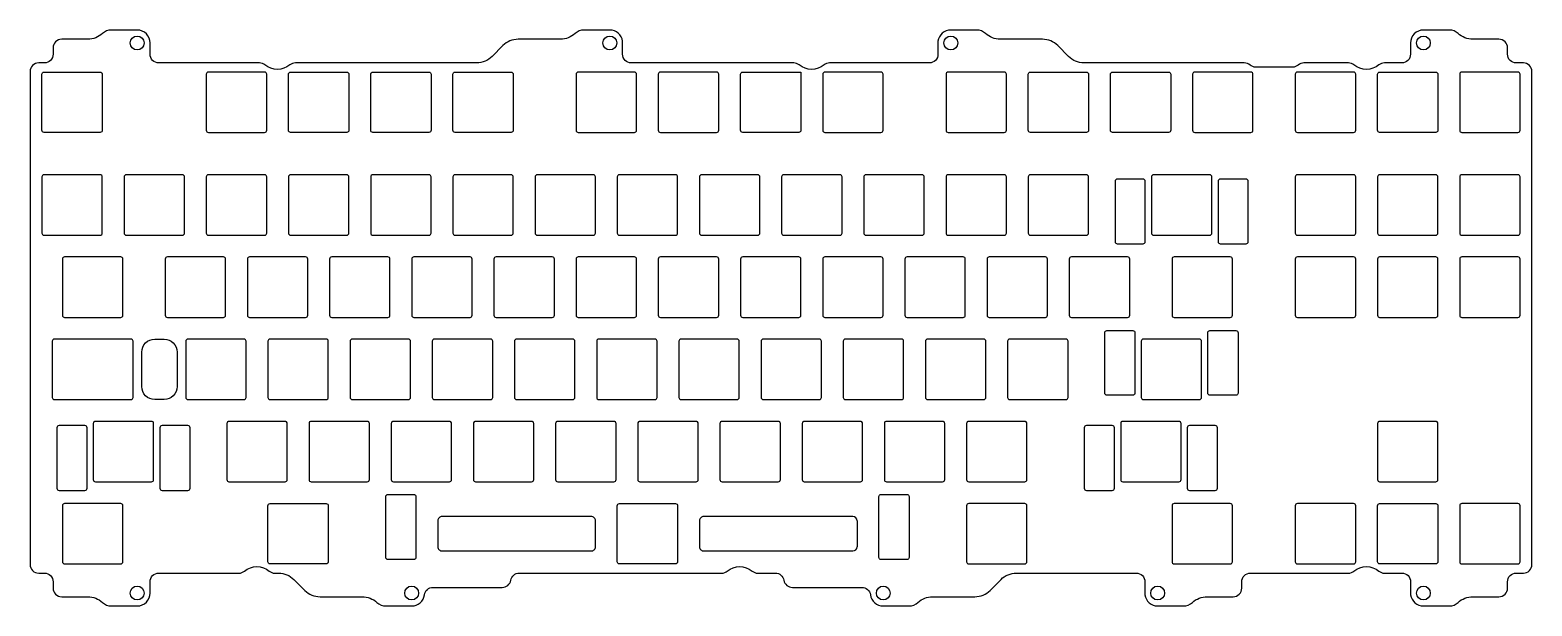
# Model space of a CAD drawing. Header units: millimetres. Extents: x 38 to 386, y 3 to 136.
import ezdxf

# ---------------------------------------------------------------- set-up
doc = ezdxf.new("R2010")
doc.units = ezdxf.units.MM
doc.header["$MEASUREMENT"] = 0

msp = doc.modelspace()

# ---------------------------------------------------------------- linework, layer by layer
at = {"linetype": 'Continuous'}
msp.add_line((229.91, 22.56), (229.91, 16.56), dxfattribs=at)
for points in [[(43.54, 6.97, 0.414214), (45.54, 4.97), (51.59, 4.97, -0.189838), (55, 3.63, 0.189838), (57.04, 2.82), (63.04, 2.82, 0.414214), (66.04, 5.82), (66.04, 8.43, -0.414214), (68.04, 10.43), (86.62, 10.43, 0.175336), (87.9, 10.89, -0.361794), (93.65, 10.89, 0.175336), (94.93, 10.43), (95.82, 10.43, -0.198912), (99.35, 8.97), (101.88, 6.43, 0.198912), (105.42, 4.97), (115.2, 4.97, -0.189838), (118.61, 3.63, 0.189838), (120.66, 2.82), (126.66, 2.82, 0.37391), (129.63, 5.4, -0.37391), (131.61, 7.13), (147.66, 7.13, 0.363911), (149.63, 8.78, -0.363911), (151.6, 10.43), (198.54, 10.43, 0.175336), (199.81, 10.89, -0.361794), (205.57, 10.89, 0.175336), (206.85, 10.43), (210.96, 10.43, -0.363911), (212.93, 8.78, 0.363911), (214.9, 7.13), (231, 7.13, -0.37391), (232.99, 5.4, 0.37391), (235.96, 2.82), (241.96, 2.82, 0.189838), (244, 3.63, -0.189838), (247.41, 4.97), (257.19, 4.97, 0.198912), (260.73, 6.43), (263.26, 8.97, -0.198912), (266.8, 10.43), (294.6, 10.43, -0.414214), (296.6, 8.43), (296.6, 5.4, 0.37391), (299.57, 2.82), (305.57, 2.82, 0.189838), (307.61, 3.63, -0.189838), (311.02, 4.97), (317.07, 4.97, 0.414214), (319.07, 6.97), (319.07, 8.43, -0.414214), (321.07, 10.43), (343.79, 10.43, 0.175336), (345.07, 10.89, -0.361794), (350.83, 10.89, 0.175336), (352.11, 10.43), (356.19, 10.43, -0.414214), (358.19, 8.43), (358.19, 5.4, 0.37391), (361.16, 2.82), (367.16, 2.82, 0.189838), (369.2, 3.63, -0.189838), (372.61, 4.97), (378.66, 4.97, 0.414214), (380.66, 6.97), (380.66, 8.43, -0.414214), (382.66, 10.43), (384.32, 10.43, 0.414214), (386.32, 12.43), (386.32, 126.69, 0.414214), (384.32, 128.69), (382.66, 128.69, -0.414214), (380.66, 130.69), (380.66, 132.15, 0.414214), (378.66, 134.15), (372.61, 134.15, -0.189838), (369.2, 135.5, 0.189838), (367.16, 136.3), (361.16, 136.3, 0.414214), (358.16, 133.3), (358.16, 130.69, -0.414214), (356.16, 128.69), (352.11, 128.69, 0.175336), (350.83, 128.23, -0.361794), (345.07, 128.23, 0.175336), (343.79, 128.69), (333.48, 128.69, 0.182676), (332.15, 128.19, -0.182676), (330.83, 127.69), (322.29, 127.69, -0.182676), (320.97, 128.19, 0.182676), (319.65, 128.69), (282.46, 128.69, -0.198912), (278.92, 130.16), (276.39, 132.69, 0.198912), (272.86, 134.15), (263.08, 134.15, -0.189838), (259.67, 135.5, 0.189838), (257.62, 136.3), (251.62, 136.3, 0.37391), (248.65, 133.72), (248.65, 130.69, -0.414214), (246.65, 128.69), (223.52, 128.69, 0.175336), (222.24, 128.23, -0.361794), (216.48, 128.23, 0.175336), (215.2, 128.69), (177.55, 128.69, -0.414214), (175.55, 130.69), (175.55, 133.72, 0.37391), (172.58, 136.3), (166.58, 136.3, 0.189838), (164.54, 135.5, -0.189838), (161.13, 134.15), (151.35, 134.15, 0.198912), (147.81, 132.69), (145.28, 130.16, -0.198912), (141.74, 128.69), (99.7, 128.69, 0.175336), (98.42, 128.23, -0.361794), (92.66, 128.23, 0.175336), (91.38, 128.69), (68.04, 128.69, -0.414214), (66.04, 130.69), (66.04, 133.3, 0.414214), (63.04, 136.3), (57.04, 136.3, 0.189838), (55, 135.5, -0.189838), (51.59, 134.15), (45.54, 134.15, 0.414214), (43.54, 132.15), (43.54, 130.69, -0.414214), (41.54, 128.69), (40.21, 128.69, 0.414214), (38.21, 126.69), (38.21, 12.43, 0.414214), (40.21, 10.43), (41.54, 10.43, -0.414214), (43.54, 8.43)], [(43.54, 6.97, 0.414214), (45.54, 4.97), (51.59, 4.97, -0.189838), (55, 3.63, 0.189838), (57.04, 2.82), (63.04, 2.82, 0.414214), (66.04, 5.82), (66.04, 8.43, -0.414214), (68.04, 10.43), (86.62, 10.43, 0.175336), (87.9, 10.89, -0.361794), (93.65, 10.89, 0.175336), (94.93, 10.43), (95.82, 10.43, -0.198912), (99.35, 8.97), (101.88, 6.43, 0.198912), (105.42, 4.97), (115.2, 4.97, -0.189838), (118.61, 3.63, 0.189838), (120.66, 2.82), (126.66, 2.82, 0.37391), (129.63, 5.4, -0.37391), (131.61, 7.13), (147.66, 7.13, 0.363911), (149.63, 8.78, -0.363911), (151.6, 10.43), (198.54, 10.43, 0.175336), (199.81, 10.89, -0.361794), (205.57, 10.89, 0.175336), (206.85, 10.43), (210.96, 10.43, -0.363911), (212.93, 8.78, 0.363911), (214.9, 7.13), (231, 7.13, -0.37391), (232.99, 5.4, 0.37391), (235.96, 2.82), (241.96, 2.82, 0.189838), (244, 3.63, -0.189838), (247.41, 4.97), (257.19, 4.97, 0.198912), (260.73, 6.43), (263.26, 8.97, -0.198912), (266.8, 10.43), (294.6, 10.43, -0.414214), (296.6, 8.43), (296.6, 5.4, 0.37391), (299.57, 2.82), (305.57, 2.82, 0.189838), (307.61, 3.63, -0.189838), (311.02, 4.97), (317.07, 4.97, 0.414214), (319.07, 6.97), (319.07, 8.43, -0.414214), (321.07, 10.43), (343.79, 10.43, 0.175336), (345.07, 10.89, -0.361794), (350.83, 10.89, 0.175336), (352.11, 10.43), (356.19, 10.43, -0.414214), (358.19, 8.43), (358.19, 5.4, 0.37391), (361.16, 2.82), (367.16, 2.82, 0.189838), (369.2, 3.63, -0.189838), (372.61, 4.97), (378.66, 4.97, 0.414214), (380.66, 6.97), (380.66, 8.43, -0.414214), (382.66, 10.43), (384.32, 10.43, 0.414214), (386.32, 12.43), (386.32, 126.69, 0.414214), (384.32, 128.69), (382.66, 128.69, -0.414214), (380.66, 130.69), (380.66, 132.15, 0.414214), (378.66, 134.15), (372.61, 134.15, -0.189838), (369.2, 135.5, 0.189838), (367.16, 136.3), (361.16, 136.3, 0.414214), (358.16, 133.3), (358.16, 130.69, -0.414214), (356.16, 128.69), (352.11, 128.69, 0.175336), (350.83, 128.23, -0.361794), (345.07, 128.23, 0.175336), (343.79, 128.69), (333.48, 128.69, 0.182676), (332.15, 128.19, -0.182676), (330.83, 127.69), (322.29, 127.69, -0.182676), (320.97, 128.19, 0.182676), (319.65, 128.69), (282.46, 128.69, -0.198912), (278.92, 130.16), (276.39, 132.69, 0.198912), (272.86, 134.15), (263.08, 134.15, -0.189838), (259.67, 135.5, 0.189838), (257.62, 136.3), (251.62, 136.3, 0.37391), (248.65, 133.72), (248.65, 130.69, -0.414214), (246.65, 128.69), (223.52, 128.69, 0.175336), (222.24, 128.23, -0.361794), (216.48, 128.23, 0.175336), (215.2, 128.69), (177.55, 128.69, -0.414214), (175.55, 130.69), (175.55, 133.72, 0.37391), (172.58, 136.3), (166.58, 136.3, 0.189838), (164.54, 135.5, -0.189838), (161.13, 134.15), (151.35, 134.15, 0.198912), (147.81, 132.69), (145.28, 130.16, -0.198912), (141.74, 128.69), (99.7, 128.69, 0.175336), (98.42, 128.23, -0.361794), (92.66, 128.23, 0.175336), (91.38, 128.69), (68.04, 128.69, -0.414214), (66.04, 130.69), (66.04, 133.3, 0.414214), (63.04, 136.3), (57.04, 136.3, 0.189838), (55, 135.5, -0.189838), (51.59, 134.15), (45.54, 134.15, 0.414214), (43.54, 132.15), (43.54, 130.69, -0.414214), (41.54, 128.69), (40.21, 128.69, 0.414214), (38.21, 126.69), (38.21, 12.43, 0.414214), (40.21, 10.43), (41.54, 10.43, -0.414214), (43.54, 8.43)], [(40.96, 113.07), (40.96, 126.07, -0.414214), (41.46, 126.57), (54.46, 126.57, -0.414214), (54.96, 126.07), (54.96, 113.07, -0.414214), (54.46, 112.57), (41.46, 112.57, -0.414214)], [(40.96, 113.07), (40.96, 126.07, -0.414214), (41.46, 126.57), (54.46, 126.57, -0.414214), (54.96, 126.07), (54.96, 113.07, -0.414214), (54.46, 112.57), (41.46, 112.57, -0.414214)], [(79.56, 126.57, 0.414214), (79.06, 126.07), (79.06, 113.07, 0.414214), (79.56, 112.57), (92.56, 112.57, 0.414214), (93.06, 113.07), (93.06, 126.07, 0.414214), (92.56, 126.57)], [(79.56, 126.57, 0.414214), (79.06, 126.07), (79.06, 113.07, 0.414214), (79.56, 112.57), (92.56, 112.57, 0.414214), (93.06, 113.07), (93.06, 126.07, 0.414214), (92.56, 126.57)], [(98.11, 113.07), (98.11, 126.07, -0.414214), (98.61, 126.57), (111.61, 126.57, -0.414214), (112.11, 126.07), (112.11, 113.07, -0.414214), (111.61, 112.57), (98.61, 112.57, -0.414214)], [(98.11, 113.07), (98.11, 126.07, -0.414214), (98.61, 126.57), (111.61, 126.57, -0.414214), (112.11, 126.07), (112.11, 113.07, -0.414214), (111.61, 112.57), (98.61, 112.57, -0.414214)], [(131.16, 126.07), (131.16, 113.07, -0.414214), (130.66, 112.57), (117.66, 112.57, -0.414214), (117.16, 113.07), (117.16, 126.07, -0.414214), (117.66, 126.57), (130.66, 126.57, -0.414214)], [(131.16, 126.07), (131.16, 113.07, -0.414214), (130.66, 112.57), (117.66, 112.57, -0.414214), (117.16, 113.07), (117.16, 126.07, -0.414214), (117.66, 126.57), (130.66, 126.57, -0.414214)], [(136.71, 126.57), (149.71, 126.57, -0.414214), (150.21, 126.07), (150.21, 113.07, -0.414214), (149.71, 112.57), (136.71, 112.57, -0.414214), (136.21, 113.07), (136.21, 126.07, -0.414214)], [(136.71, 126.57), (149.71, 126.57, -0.414214), (150.21, 126.07), (150.21, 113.07, -0.414214), (149.71, 112.57), (136.71, 112.57, -0.414214), (136.21, 113.07), (136.21, 126.07, -0.414214)], [(165.28, 126.57, 0.414214), (164.78, 126.07), (164.78, 113.07, 0.414214), (165.28, 112.57), (178.28, 112.57, 0.414214), (178.78, 113.07), (178.78, 126.07, 0.414214), (178.28, 126.57)], [(165.28, 126.57, 0.414214), (164.78, 126.07), (164.78, 113.07, 0.414214), (165.28, 112.57), (178.28, 112.57, 0.414214), (178.78, 113.07), (178.78, 126.07, 0.414214), (178.28, 126.57)], [(184.33, 126.57, 0.414214), (183.83, 126.07), (183.83, 113.07, 0.414214), (184.33, 112.57), (197.33, 112.57, 0.414214), (197.83, 113.07), (197.83, 126.07, 0.414214), (197.33, 126.57)], [(184.33, 126.57, 0.414214), (183.83, 126.07), (183.83, 113.07, 0.414214), (184.33, 112.57), (197.33, 112.57, 0.414214), (197.83, 113.07), (197.83, 126.07, 0.414214), (197.33, 126.57)], [(203.38, 126.57), (216.88, 126.57), (216.88, 113.07, -0.414214), (216.38, 112.57), (203.38, 112.57, -0.414214), (202.88, 113.07), (202.88, 126.07, -0.414214)], [(203.38, 126.57), (216.88, 126.57), (216.88, 113.07, -0.414214), (216.38, 112.57), (203.38, 112.57, -0.414214), (202.88, 113.07), (202.88, 126.07, -0.414214)], [(235.93, 126.07, 0.414214), (235.43, 126.57), (222.43, 126.57, 0.414214), (221.93, 126.07), (221.93, 113.07, 0.414214), (222.43, 112.57), (235.43, 112.57, 0.414214), (235.93, 113.07)], [(235.93, 126.07, 0.414214), (235.43, 126.57), (222.43, 126.57, 0.414214), (221.93, 126.07), (221.93, 113.07, 0.414214), (222.43, 112.57), (235.43, 112.57, 0.414214), (235.93, 113.07)], [(264.51, 126.07, 0.414214), (264.01, 126.57), (251.01, 126.57, 0.414214), (250.51, 126.07), (250.51, 113.07, 0.414214), (251.01, 112.57), (264.01, 112.57, 0.414214), (264.51, 113.07)], [(264.51, 126.07, 0.414214), (264.01, 126.57), (251.01, 126.57, 0.414214), (250.51, 126.07), (250.51, 113.07, 0.414214), (251.01, 112.57), (264.01, 112.57, 0.414214), (264.51, 113.07)], [(283.56, 126.07), (283.56, 113.07, -0.414214), (283.06, 112.57), (270.06, 112.57, -0.414214), (269.56, 113.07), (269.56, 126.07, -0.414214), (270.06, 126.57), (283.06, 126.57, -0.414214)], [(283.56, 126.07), (283.56, 113.07, -0.414214), (283.06, 112.57), (270.06, 112.57, -0.414214), (269.56, 113.07), (269.56, 126.07, -0.414214), (270.06, 126.57), (283.06, 126.57, -0.414214)], [(289.11, 126.57), (302.11, 126.57, -0.414214), (302.61, 126.07), (302.61, 113.07, -0.414214), (302.11, 112.57), (289.11, 112.57, -0.414214), (288.61, 113.07), (288.61, 126.07, -0.414214)], [(289.11, 126.57), (302.11, 126.57, -0.414214), (302.61, 126.07), (302.61, 113.07, -0.414214), (302.11, 112.57), (289.11, 112.57, -0.414214), (288.61, 113.07), (288.61, 126.07, -0.414214)], [(308.16, 126.57, 0.414214), (307.66, 126.07), (307.66, 113.07, 0.414214), (308.16, 112.57), (321.16, 112.57, 0.414214), (321.66, 113.07), (321.66, 126.07, 0.414214), (321.16, 126.57)], [(308.16, 126.57, 0.414214), (307.66, 126.07), (307.66, 113.07, 0.414214), (308.16, 112.57), (321.16, 112.57, 0.414214), (321.66, 113.07), (321.66, 126.07, 0.414214), (321.16, 126.57)], [(331.97, 126.57, 0.414214), (331.47, 126.07), (331.47, 113.07, 0.414214), (331.97, 112.57), (344.97, 112.57, 0.414214), (345.47, 113.07), (345.47, 126.07, 0.414214), (344.97, 126.57)], [(331.97, 126.57, 0.414214), (331.47, 126.07), (331.47, 113.07, 0.414214), (331.97, 112.57), (344.97, 112.57, 0.414214), (345.47, 113.07), (345.47, 126.07, 0.414214), (344.97, 126.57)], [(351.02, 126.57), (364.02, 126.57, -0.414214), (364.52, 126.07), (364.52, 113.07, -0.414214), (364.02, 112.57), (351.02, 112.57, -0.414214), (350.52, 113.07), (350.52, 126.07, -0.414214)], [(351.02, 126.57), (364.02, 126.57, -0.414214), (364.52, 126.07), (364.52, 113.07, -0.414214), (364.02, 112.57), (351.02, 112.57, -0.414214), (350.52, 113.07), (350.52, 126.07, -0.414214)], [(383.57, 126.07, 0.414214), (383.07, 126.57), (370.07, 126.57, 0.414214), (369.57, 126.07), (369.57, 113.07, 0.414214), (370.07, 112.57), (383.07, 112.57, 0.414214), (383.57, 113.07)], [(383.57, 126.07, 0.414214), (383.07, 126.57), (370.07, 126.57, 0.414214), (369.57, 126.07), (369.57, 113.07, 0.414214), (370.07, 112.57), (383.07, 112.57, 0.414214), (383.57, 113.07)], [(41.46, 102.76, 0.414214), (40.96, 102.26), (40.96, 89.26, 0.414214), (41.46, 88.76), (54.46, 88.76, 0.414214), (54.96, 89.26), (54.96, 102.26, 0.414214), (54.46, 102.76)], [(41.46, 102.76, 0.414214), (40.96, 102.26), (40.96, 89.26, 0.414214), (41.46, 88.76), (54.46, 88.76, 0.414214), (54.96, 89.26), (54.96, 102.26, 0.414214), (54.46, 102.76)], [(73.51, 88.76, 0.414214), (74.01, 89.26), (74.01, 102.26, 0.414214), (73.51, 102.76), (60.51, 102.76, 0.414214), (60.01, 102.26), (60.01, 89.26, 0.414214), (60.51, 88.76)], [(73.51, 88.76, 0.414214), (74.01, 89.26), (74.01, 102.26, 0.414214), (73.51, 102.76), (60.51, 102.76, 0.414214), (60.01, 102.26), (60.01, 89.26, 0.414214), (60.51, 88.76)], [(92.56, 88.76, 0.414214), (93.06, 89.26), (93.06, 102.26, 0.414214), (92.56, 102.76), (79.56, 102.76, 0.414214), (79.06, 102.26), (79.06, 89.26, 0.414214), (79.56, 88.76)], [(92.56, 88.76, 0.414214), (93.06, 89.26), (93.06, 102.26, 0.414214), (92.56, 102.76), (79.56, 102.76, 0.414214), (79.06, 102.26), (79.06, 89.26, 0.414214), (79.56, 88.76)], [(111.61, 88.76, 0.414214), (112.11, 89.26), (112.11, 102.26, 0.414214), (111.61, 102.76), (98.61, 102.76, 0.414214), (98.11, 102.26), (98.11, 89.26, 0.414214), (98.61, 88.76)], [(111.61, 88.76, 0.414214), (112.11, 89.26), (112.11, 102.26, 0.414214), (111.61, 102.76), (98.61, 102.76, 0.414214), (98.11, 102.26), (98.11, 89.26, 0.414214), (98.61, 88.76)], [(130.66, 88.76, 0.414214), (131.16, 89.26), (131.16, 102.26, 0.414214), (130.66, 102.76), (117.66, 102.76, 0.414214), (117.16, 102.26), (117.16, 89.26, 0.414214), (117.66, 88.76)], [(130.66, 88.76, 0.414214), (131.16, 89.26), (131.16, 102.26, 0.414214), (130.66, 102.76), (117.66, 102.76, 0.414214), (117.16, 102.26), (117.16, 89.26, 0.414214), (117.66, 88.76)], [(149.71, 88.76, 0.414214), (150.21, 89.26), (150.21, 102.26, 0.414214), (149.71, 102.76), (136.71, 102.76, 0.414214), (136.21, 102.26), (136.21, 89.26, 0.414214), (136.71, 88.76)], [(149.71, 88.76, 0.414214), (150.21, 89.26), (150.21, 102.26, 0.414214), (149.71, 102.76), (136.71, 102.76, 0.414214), (136.21, 102.26), (136.21, 89.26, 0.414214), (136.71, 88.76)], [(168.76, 88.76, 0.414214), (169.26, 89.26), (169.26, 102.26, 0.414214), (168.76, 102.76), (155.76, 102.76, 0.414214), (155.26, 102.26), (155.26, 89.26, 0.414214), (155.76, 88.76)], [(168.76, 88.76, 0.414214), (169.26, 89.26), (169.26, 102.26, 0.414214), (168.76, 102.76), (155.76, 102.76, 0.414214), (155.26, 102.26), (155.26, 89.26, 0.414214), (155.76, 88.76)], [(187.81, 88.76, 0.414214), (188.31, 89.26), (188.31, 102.26, 0.414214), (187.81, 102.76), (174.81, 102.76, 0.414214), (174.31, 102.26), (174.31, 89.26, 0.414214), (174.81, 88.76)], [(187.81, 88.76, 0.414214), (188.31, 89.26), (188.31, 102.26, 0.414214), (187.81, 102.76), (174.81, 102.76, 0.414214), (174.31, 102.26), (174.31, 89.26, 0.414214), (174.81, 88.76)], [(193.36, 89.26, 0.414214), (193.86, 88.76), (206.86, 88.76, 0.414214), (207.36, 89.26), (207.36, 102.26, 0.414214), (206.86, 102.76), (193.86, 102.76, 0.414214), (193.36, 102.26)], [(193.36, 89.26, 0.414214), (193.86, 88.76), (206.86, 88.76, 0.414214), (207.36, 89.26), (207.36, 102.26, 0.414214), (206.86, 102.76), (193.86, 102.76, 0.414214), (193.36, 102.26)], [(225.91, 88.76, 0.414214), (226.41, 89.26), (226.41, 102.26, 0.414214), (225.91, 102.76), (212.91, 102.76, 0.414214), (212.41, 102.26), (212.41, 89.26, 0.414214), (212.91, 88.76)], [(225.91, 88.76, 0.414214), (226.41, 89.26), (226.41, 102.26, 0.414214), (225.91, 102.76), (212.91, 102.76, 0.414214), (212.41, 102.26), (212.41, 89.26, 0.414214), (212.91, 88.76)], [(231.96, 102.76, 0.414214), (231.46, 102.26), (231.46, 89.26, 0.414214), (231.96, 88.76), (244.96, 88.76, 0.414214), (245.46, 89.26), (245.46, 102.26, 0.414214), (244.96, 102.76)], [(231.96, 102.76, 0.414214), (231.46, 102.26), (231.46, 89.26, 0.414214), (231.96, 88.76), (244.96, 88.76, 0.414214), (245.46, 89.26), (245.46, 102.26, 0.414214), (244.96, 102.76)], [(251.01, 102.76, 0.414214), (250.51, 102.26), (250.51, 89.26, 0.414214), (251.01, 88.76), (264.01, 88.76, 0.414214), (264.51, 89.26), (264.51, 102.26, 0.414214), (264.01, 102.76)], [(251.01, 102.76, 0.414214), (250.51, 102.26), (250.51, 89.26, 0.414214), (251.01, 88.76), (264.01, 88.76, 0.414214), (264.51, 89.26), (264.51, 102.26, 0.414214), (264.01, 102.76)], [(270.06, 102.76, 0.414214), (269.56, 102.26), (269.56, 89.26, 0.414214), (270.06, 88.76), (283.06, 88.76, 0.414214), (283.56, 89.26), (283.56, 102.26, 0.414214), (283.06, 102.76)], [(270.06, 102.76, 0.414214), (269.56, 102.26), (269.56, 89.26, 0.414214), (270.06, 88.76), (283.06, 88.76, 0.414214), (283.56, 89.26), (283.56, 102.26, 0.414214), (283.06, 102.76)], [(290.19, 101.76, 0.414214), (289.69, 101.26), (289.69, 87.26, 0.414214), (290.19, 86.76), (296.19, 86.76, 0.414214), (296.69, 87.26), (296.69, 101.26, 0.414214), (296.19, 101.76)], [(290.19, 101.76, 0.414214), (289.69, 101.26), (289.69, 87.26, 0.414214), (290.19, 86.76), (296.19, 86.76, 0.414214), (296.69, 87.26), (296.69, 101.26, 0.414214), (296.19, 101.76)], [(298.63, 102.76, 0.414214), (298.13, 102.26), (298.13, 89.26, 0.414214), (298.63, 88.76), (311.63, 88.76, 0.414214), (312.13, 89.26), (312.13, 102.26, 0.414214), (311.63, 102.76)], [(298.63, 102.76, 0.414214), (298.13, 102.26), (298.13, 89.26, 0.414214), (298.63, 88.76), (311.63, 88.76, 0.414214), (312.13, 89.26), (312.13, 102.26, 0.414214), (311.63, 102.76)], [(314.07, 101.76, 0.414214), (313.57, 101.26), (313.57, 87.26, 0.414214), (314.07, 86.76), (320.07, 86.76, 0.414214), (320.57, 87.26), (320.57, 101.26, 0.414214), (320.07, 101.76)], [(314.07, 101.76, 0.414214), (313.57, 101.26), (313.57, 87.26, 0.414214), (314.07, 86.76), (320.07, 86.76, 0.414214), (320.57, 87.26), (320.57, 101.26, 0.414214), (320.07, 101.76)], [(331.97, 102.76, 0.414214), (331.47, 102.26), (331.47, 89.26, 0.414214), (331.97, 88.76), (344.97, 88.76, 0.414214), (345.47, 89.26), (345.47, 102.26, 0.414214), (344.97, 102.76)], [(331.97, 102.76, 0.414214), (331.47, 102.26), (331.47, 89.26, 0.414214), (331.97, 88.76), (344.97, 88.76, 0.414214), (345.47, 89.26), (345.47, 102.26, 0.414214), (344.97, 102.76)], [(351.02, 102.76, 0.414214), (350.52, 102.26), (350.52, 89.26, 0.414214), (351.02, 88.76), (364.02, 88.76, 0.414214), (364.52, 89.26), (364.52, 102.26, 0.414214), (364.02, 102.76)], [(351.02, 102.76, 0.414214), (350.52, 102.26), (350.52, 89.26, 0.414214), (351.02, 88.76), (364.02, 88.76, 0.414214), (364.52, 89.26), (364.52, 102.26, 0.414214), (364.02, 102.76)], [(370.07, 102.76, 0.414214), (369.57, 102.26), (369.57, 89.26, 0.414214), (370.07, 88.76), (383.07, 88.76, 0.414214), (383.57, 89.26), (383.57, 102.26, 0.414214), (383.07, 102.76)], [(370.07, 102.76, 0.414214), (369.57, 102.26), (369.57, 89.26, 0.414214), (370.07, 88.76), (383.07, 88.76, 0.414214), (383.57, 89.26), (383.57, 102.26, 0.414214), (383.07, 102.76)], [(46.22, 83.71, 0.414214), (45.72, 83.21), (45.72, 70.21, 0.414214), (46.22, 69.71), (59.22, 69.71, 0.414214), (59.72, 70.21), (59.72, 83.21, 0.414214), (59.22, 83.71)], [(46.22, 83.71, 0.414214), (45.72, 83.21), (45.72, 70.21, 0.414214), (46.22, 69.71), (59.22, 69.71, 0.414214), (59.72, 70.21), (59.72, 83.21, 0.414214), (59.22, 83.71)], [(83.03, 69.71, 0.414214), (83.53, 70.21), (83.53, 83.21, 0.414214), (83.03, 83.71), (70.03, 83.71, 0.414214), (69.53, 83.21), (69.53, 70.21, 0.414214), (70.03, 69.71)], [(83.03, 69.71, 0.414214), (83.53, 70.21), (83.53, 83.21, 0.414214), (83.03, 83.71), (70.03, 83.71, 0.414214), (69.53, 83.21), (69.53, 70.21, 0.414214), (70.03, 69.71)], [(102.08, 69.71, 0.414214), (102.58, 70.21), (102.58, 83.21, 0.414214), (102.08, 83.71), (89.08, 83.71, 0.414214), (88.58, 83.21), (88.58, 70.21, 0.414214), (89.08, 69.71)], [(102.08, 69.71, 0.414214), (102.58, 70.21), (102.58, 83.21, 0.414214), (102.08, 83.71), (89.08, 83.71, 0.414214), (88.58, 83.21), (88.58, 70.21, 0.414214), (89.08, 69.71)], [(121.13, 69.71, 0.414214), (121.63, 70.21), (121.63, 83.21, 0.414214), (121.13, 83.71), (108.13, 83.71, 0.414214), (107.63, 83.21), (107.63, 70.21, 0.414214), (108.13, 69.71)], [(121.13, 69.71, 0.414214), (121.63, 70.21), (121.63, 83.21, 0.414214), (121.13, 83.71), (108.13, 83.71, 0.414214), (107.63, 83.21), (107.63, 70.21, 0.414214), (108.13, 69.71)], [(140.18, 69.71, 0.414214), (140.68, 70.21), (140.68, 83.21, 0.414214), (140.18, 83.71), (127.18, 83.71, 0.414214), (126.68, 83.21), (126.68, 70.21, 0.414214), (127.18, 69.71)], [(140.18, 69.71, 0.414214), (140.68, 70.21), (140.68, 83.21, 0.414214), (140.18, 83.71), (127.18, 83.71, 0.414214), (126.68, 83.21), (126.68, 70.21, 0.414214), (127.18, 69.71)], [(159.23, 69.71, 0.414214), (159.73, 70.21), (159.73, 83.21, 0.414214), (159.23, 83.71), (146.23, 83.71, 0.414214), (145.73, 83.21), (145.73, 70.21, 0.414214), (146.23, 69.71)], [(159.23, 69.71, 0.414214), (159.73, 70.21), (159.73, 83.21, 0.414214), (159.23, 83.71), (146.23, 83.71, 0.414214), (145.73, 83.21), (145.73, 70.21, 0.414214), (146.23, 69.71)], [(178.28, 69.71, 0.414214), (178.78, 70.21), (178.78, 83.21, 0.414214), (178.28, 83.71), (165.28, 83.71, 0.414214), (164.78, 83.21), (164.78, 70.21, 0.414214), (165.28, 69.71)], [(178.28, 69.71, 0.414214), (178.78, 70.21), (178.78, 83.21, 0.414214), (178.28, 83.71), (165.28, 83.71, 0.414214), (164.78, 83.21), (164.78, 70.21, 0.414214), (165.28, 69.71)], [(197.33, 69.71, 0.414214), (197.83, 70.21), (197.83, 83.21, 0.414214), (197.33, 83.71), (184.33, 83.71, 0.414214), (183.83, 83.21), (183.83, 70.21, 0.414214), (184.33, 69.71)], [(197.33, 69.71, 0.414214), (197.83, 70.21), (197.83, 83.21, 0.414214), (197.33, 83.71), (184.33, 83.71, 0.414214), (183.83, 83.21), (183.83, 70.21, 0.414214), (184.33, 69.71)], [(216.38, 69.71, 0.414214), (216.88, 70.21), (216.88, 83.21, 0.414214), (216.38, 83.71), (203.38, 83.71, 0.414214), (202.88, 83.21), (202.88, 70.21, 0.414214), (203.38, 69.71)], [(216.38, 69.71, 0.414214), (216.88, 70.21), (216.88, 83.21, 0.414214), (216.38, 83.71), (203.38, 83.71, 0.414214), (202.88, 83.21), (202.88, 70.21, 0.414214), (203.38, 69.71)], [(235.43, 69.71, 0.414214), (235.93, 70.21), (235.93, 83.21, 0.414214), (235.43, 83.71), (222.43, 83.71, 0.414214), (221.93, 83.21), (221.93, 70.21, 0.414214), (222.43, 69.71)], [(235.43, 69.71, 0.414214), (235.93, 70.21), (235.93, 83.21, 0.414214), (235.43, 83.71), (222.43, 83.71, 0.414214), (221.93, 83.21), (221.93, 70.21, 0.414214), (222.43, 69.71)], [(254.48, 69.71, 0.414214), (254.98, 70.21), (254.98, 83.21, 0.414214), (254.48, 83.71), (241.48, 83.71, 0.414214), (240.98, 83.21), (240.98, 70.21, 0.414214), (241.48, 69.71)], [(254.48, 69.71, 0.414214), (254.98, 70.21), (254.98, 83.21, 0.414214), (254.48, 83.71), (241.48, 83.71, 0.414214), (240.98, 83.21), (240.98, 70.21, 0.414214), (241.48, 69.71)], [(273.53, 69.71, 0.414214), (274.03, 70.21), (274.03, 83.21, 0.414214), (273.53, 83.71), (260.53, 83.71, 0.414214), (260.03, 83.21), (260.03, 70.21, 0.414214), (260.53, 69.71)], [(273.53, 69.71, 0.414214), (274.03, 70.21), (274.03, 83.21, 0.414214), (273.53, 83.71), (260.53, 83.71, 0.414214), (260.03, 83.21), (260.03, 70.21, 0.414214), (260.53, 69.71)], [(292.58, 69.71, 0.414214), (293.08, 70.21), (293.08, 83.21, 0.414214), (292.58, 83.71), (279.58, 83.71, 0.414214), (279.08, 83.21), (279.08, 70.21, 0.414214), (279.58, 69.71)], [(292.58, 69.71, 0.414214), (293.08, 70.21), (293.08, 83.21, 0.414214), (292.58, 83.71), (279.58, 83.71, 0.414214), (279.08, 83.21), (279.08, 70.21, 0.414214), (279.58, 69.71)], [(303.39, 83.71, 0.414214), (302.89, 83.21), (302.89, 70.21, 0.414214), (303.39, 69.71), (316.39, 69.71, 0.414214), (316.89, 70.21), (316.89, 83.21, 0.414214), (316.39, 83.71)], [(303.39, 83.71, 0.414214), (302.89, 83.21), (302.89, 70.21, 0.414214), (303.39, 69.71), (316.39, 69.71, 0.414214), (316.89, 70.21), (316.89, 83.21, 0.414214), (316.39, 83.71)], [(331.97, 83.71, 0.414214), (331.47, 83.21), (331.47, 70.21, 0.414214), (331.97, 69.71), (344.97, 69.71, 0.414214), (345.47, 70.21), (345.47, 83.21, 0.414214), (344.97, 83.71)], [(331.97, 83.71, 0.414214), (331.47, 83.21), (331.47, 70.21, 0.414214), (331.97, 69.71), (344.97, 69.71, 0.414214), (345.47, 70.21), (345.47, 83.21, 0.414214), (344.97, 83.71)], [(351.02, 83.71, 0.414214), (350.52, 83.21), (350.52, 70.21, 0.414214), (351.02, 69.71), (364.02, 69.71, 0.414214), (364.52, 70.21), (364.52, 83.21, 0.414214), (364.02, 83.71)], [(351.02, 83.71, 0.414214), (350.52, 83.21), (350.52, 70.21, 0.414214), (351.02, 69.71), (364.02, 69.71, 0.414214), (364.52, 70.21), (364.52, 83.21, 0.414214), (364.02, 83.71)], [(370.07, 83.71, 0.414214), (369.57, 83.21), (369.57, 70.21, 0.414214), (370.07, 69.71), (383.07, 69.71, 0.414214), (383.57, 70.21), (383.57, 83.21, 0.414214), (383.07, 83.71)], [(370.07, 83.71, 0.414214), (369.57, 83.21), (369.57, 70.21, 0.414214), (370.07, 69.71), (383.07, 69.71, 0.414214), (383.57, 70.21), (383.57, 83.21, 0.414214), (383.07, 83.71)], [(287.31, 52.16), (287.31, 66.16, -0.414214), (287.81, 66.66), (293.81, 66.66, -0.414214), (294.31, 66.16), (294.31, 52.16, -0.414214), (293.81, 51.66), (287.81, 51.66, -0.414214)], [(287.31, 52.16), (287.31, 66.16, -0.414214), (287.81, 66.66), (293.81, 66.66, -0.414214), (294.31, 66.16), (294.31, 52.16, -0.414214), (293.81, 51.66), (287.81, 51.66, -0.414214)], [(311.19, 52.16), (311.19, 66.16, -0.414214), (311.69, 66.66), (317.69, 66.66, -0.414214), (318.19, 66.16), (318.19, 52.16, -0.414214), (317.69, 51.66), (311.69, 51.66, -0.414214)], [(311.19, 52.16), (311.19, 66.16, -0.414214), (311.69, 66.66), (317.69, 66.66, -0.414214), (318.19, 66.16), (318.19, 52.16, -0.414214), (317.69, 51.66), (311.69, 51.66, -0.414214)], [(43.84, 64.66, 0.414214), (43.34, 64.16), (43.34, 51.16, 0.414214), (43.84, 50.66), (61.6, 50.66, 0.414214), (62.1, 51.16), (62.1, 64.16, 0.414214), (61.6, 64.66)], [(43.84, 64.66, 0.414214), (43.34, 64.16), (43.34, 51.16, 0.414214), (43.84, 50.66), (61.6, 50.66, 0.414214), (62.1, 51.16), (62.1, 64.16, 0.414214), (61.6, 64.66)], [(72.29, 61.66), (72.29, 53.66, -0.414214), (69.29, 50.66), (67.1, 50.66, -0.414214), (64.1, 53.66), (64.1, 61.66, -0.414214), (67.1, 64.66), (69.29, 64.66, -0.414214)], [(72.29, 61.66), (72.29, 53.66, -0.414214), (69.29, 50.66), (67.1, 50.66, -0.414214), (64.1, 53.66), (64.1, 61.66, -0.414214), (67.1, 64.66), (69.29, 64.66, -0.414214)], [(87.79, 50.66, 0.414214), (88.29, 51.16), (88.29, 64.16, 0.414214), (87.79, 64.66), (74.79, 64.66, 0.414214), (74.29, 64.16), (74.29, 51.16, 0.414214), (74.79, 50.66)], [(87.79, 50.66, 0.414214), (88.29, 51.16), (88.29, 64.16, 0.414214), (87.79, 64.66), (74.79, 64.66, 0.414214), (74.29, 64.16), (74.29, 51.16, 0.414214), (74.79, 50.66)], [(106.84, 50.66, 0.414214), (107.34, 51.16), (107.34, 64.16, 0.414214), (106.84, 64.66), (93.84, 64.66, 0.414214), (93.34, 64.16), (93.34, 51.16, 0.414214), (93.84, 50.66)], [(106.84, 50.66, 0.414214), (107.34, 51.16), (107.34, 64.16, 0.414214), (106.84, 64.66), (93.84, 64.66, 0.414214), (93.34, 64.16), (93.34, 51.16, 0.414214), (93.84, 50.66)], [(125.89, 50.66, 0.414214), (126.39, 51.16), (126.39, 64.16, 0.414214), (125.89, 64.66), (112.89, 64.66, 0.414214), (112.39, 64.16), (112.39, 51.16, 0.414214), (112.89, 50.66)], [(125.89, 50.66, 0.414214), (126.39, 51.16), (126.39, 64.16, 0.414214), (125.89, 64.66), (112.89, 64.66, 0.414214), (112.39, 64.16), (112.39, 51.16, 0.414214), (112.89, 50.66)], [(144.94, 50.66, 0.414214), (145.44, 51.16), (145.44, 64.16, 0.414214), (144.94, 64.66), (131.94, 64.66, 0.414214), (131.44, 64.16), (131.44, 51.16, 0.414214), (131.94, 50.66)], [(144.94, 50.66, 0.414214), (145.44, 51.16), (145.44, 64.16, 0.414214), (144.94, 64.66), (131.94, 64.66, 0.414214), (131.44, 64.16), (131.44, 51.16, 0.414214), (131.94, 50.66)], [(163.99, 50.66, 0.414214), (164.49, 51.16), (164.49, 64.16, 0.414214), (163.99, 64.66), (150.99, 64.66, 0.414214), (150.49, 64.16), (150.49, 51.16, 0.414214), (150.99, 50.66)], [(163.99, 50.66, 0.414214), (164.49, 51.16), (164.49, 64.16, 0.414214), (163.99, 64.66), (150.99, 64.66, 0.414214), (150.49, 64.16), (150.49, 51.16, 0.414214), (150.99, 50.66)], [(169.54, 51.16, 0.414214), (170.04, 50.66), (183.04, 50.66, 0.414214), (183.54, 51.16), (183.54, 64.16, 0.414214), (183.04, 64.66), (170.04, 64.66, 0.414214), (169.54, 64.16)], [(169.54, 51.16, 0.414214), (170.04, 50.66), (183.04, 50.66, 0.414214), (183.54, 51.16), (183.54, 64.16, 0.414214), (183.04, 64.66), (170.04, 64.66, 0.414214), (169.54, 64.16)], [(202.09, 50.66, 0.414214), (202.59, 51.16), (202.59, 64.16, 0.414214), (202.09, 64.66), (189.09, 64.66, 0.414214), (188.59, 64.16), (188.59, 51.16, 0.414214), (189.09, 50.66)], [(202.09, 50.66, 0.414214), (202.59, 51.16), (202.59, 64.16, 0.414214), (202.09, 64.66), (189.09, 64.66, 0.414214), (188.59, 64.16), (188.59, 51.16, 0.414214), (189.09, 50.66)], [(221.14, 50.66, 0.414214), (221.64, 51.16), (221.64, 64.16, 0.414214), (221.14, 64.66), (208.14, 64.66, 0.414214), (207.64, 64.16), (207.64, 51.16, 0.414214), (208.14, 50.66)], [(221.14, 50.66, 0.414214), (221.64, 51.16), (221.64, 64.16, 0.414214), (221.14, 64.66), (208.14, 64.66, 0.414214), (207.64, 64.16), (207.64, 51.16, 0.414214), (208.14, 50.66)], [(227.19, 64.66, 0.414214), (226.69, 64.16), (226.69, 51.16, 0.414214), (227.19, 50.66), (240.19, 50.66, 0.414214), (240.69, 51.16), (240.69, 64.16, 0.414214), (240.19, 64.66)], [(227.19, 64.66, 0.414214), (226.69, 64.16), (226.69, 51.16, 0.414214), (227.19, 50.66), (240.19, 50.66, 0.414214), (240.69, 51.16), (240.69, 64.16, 0.414214), (240.19, 64.66)], [(259.24, 50.66, 0.414214), (259.74, 51.16), (259.74, 64.16, 0.414214), (259.24, 64.66), (246.24, 64.66, 0.414214), (245.74, 64.16), (245.74, 51.16, 0.414214), (246.24, 50.66)], [(259.24, 50.66, 0.414214), (259.74, 51.16), (259.74, 64.16, 0.414214), (259.24, 64.66), (246.24, 64.66, 0.414214), (245.74, 64.16), (245.74, 51.16, 0.414214), (246.24, 50.66)], [(278.29, 50.66, 0.414214), (278.79, 51.16), (278.79, 64.16, 0.414214), (278.29, 64.66), (265.29, 64.66, 0.414214), (264.79, 64.16), (264.79, 51.16, 0.414214), (265.29, 50.66)], [(278.29, 50.66, 0.414214), (278.79, 51.16), (278.79, 64.16, 0.414214), (278.29, 64.66), (265.29, 64.66, 0.414214), (264.79, 64.16), (264.79, 51.16, 0.414214), (265.29, 50.66)], [(296.25, 64.66, 0.414214), (295.75, 64.16), (295.75, 51.16, 0.414214), (296.25, 50.66), (309.25, 50.66, 0.414214), (309.75, 51.16), (309.75, 64.16, 0.414214), (309.25, 64.66)], [(296.25, 64.66, 0.414214), (295.75, 64.16), (295.75, 51.16, 0.414214), (296.25, 50.66), (309.25, 50.66, 0.414214), (309.75, 51.16), (309.75, 64.16, 0.414214), (309.25, 64.66)], [(53.36, 45.61, 0.414214), (52.86, 45.11), (52.86, 32.11, 0.414214), (53.36, 31.61), (66.36, 31.61, 0.414214), (66.86, 32.11), (66.86, 45.11, 0.414214), (66.36, 45.61)], [(53.36, 45.61, 0.414214), (52.86, 45.11), (52.86, 32.11, 0.414214), (53.36, 31.61), (66.36, 31.61, 0.414214), (66.86, 32.11), (66.86, 45.11, 0.414214), (66.36, 45.61)], [(97.32, 31.61, 0.414214), (97.82, 32.11), (97.82, 45.11, 0.414214), (97.32, 45.61), (84.32, 45.61, 0.414214), (83.82, 45.11), (83.82, 32.11, 0.414214), (84.32, 31.61)], [(97.32, 31.61, 0.414214), (97.82, 32.11), (97.82, 45.11, 0.414214), (97.32, 45.61), (84.32, 45.61, 0.414214), (83.82, 45.11), (83.82, 32.11, 0.414214), (84.32, 31.61)], [(116.37, 31.61, 0.414214), (116.87, 32.11), (116.87, 45.11, 0.414214), (116.37, 45.61), (103.37, 45.61, 0.414214), (102.87, 45.11), (102.87, 32.11, 0.414214), (103.37, 31.61)], [(116.37, 31.61, 0.414214), (116.87, 32.11), (116.87, 45.11, 0.414214), (116.37, 45.61), (103.37, 45.61, 0.414214), (102.87, 45.11), (102.87, 32.11, 0.414214), (103.37, 31.61)], [(122.42, 45.61, 0.414214), (121.92, 45.11), (121.92, 32.11, 0.414214), (122.42, 31.61), (135.42, 31.61, 0.414214), (135.92, 32.11), (135.92, 45.11, 0.414214), (135.42, 45.61)], [(122.42, 45.61, 0.414214), (121.92, 45.11), (121.92, 32.11, 0.414214), (122.42, 31.61), (135.42, 31.61, 0.414214), (135.92, 32.11), (135.92, 45.11, 0.414214), (135.42, 45.61)], [(154.47, 31.61, 0.414214), (154.97, 32.11), (154.97, 45.11, 0.414214), (154.47, 45.61), (141.47, 45.61, 0.414214), (140.97, 45.11), (140.97, 32.11, 0.414214), (141.47, 31.61)], [(154.47, 31.61, 0.414214), (154.97, 32.11), (154.97, 45.11, 0.414214), (154.47, 45.61), (141.47, 45.61, 0.414214), (140.97, 45.11), (140.97, 32.11, 0.414214), (141.47, 31.61)], [(173.52, 31.61, 0.414214), (174.02, 32.11), (174.02, 45.11, 0.414214), (173.52, 45.61), (160.52, 45.61, 0.414214), (160.02, 45.11), (160.02, 32.11, 0.414214), (160.52, 31.61)], [(173.52, 31.61, 0.414214), (174.02, 32.11), (174.02, 45.11, 0.414214), (173.52, 45.61), (160.52, 45.61, 0.414214), (160.02, 45.11), (160.02, 32.11, 0.414214), (160.52, 31.61)], [(192.57, 31.61, 0.414214), (193.07, 32.11), (193.07, 45.11, 0.414214), (192.57, 45.61), (179.57, 45.61, 0.414214), (179.07, 45.11), (179.07, 32.11, 0.414214), (179.57, 31.61)], [(192.57, 31.61, 0.414214), (193.07, 32.11), (193.07, 45.11, 0.414214), (192.57, 45.61), (179.57, 45.61, 0.414214), (179.07, 45.11), (179.07, 32.11, 0.414214), (179.57, 31.61)], [(211.62, 31.61, 0.414214), (212.12, 32.11), (212.12, 45.11, 0.414214), (211.62, 45.61), (198.62, 45.61, 0.414214), (198.12, 45.11), (198.12, 32.11, 0.414214), (198.62, 31.61)], [(211.62, 31.61, 0.414214), (212.12, 32.11), (212.12, 45.11, 0.414214), (211.62, 45.61), (198.62, 45.61, 0.414214), (198.12, 45.11), (198.12, 32.11, 0.414214), (198.62, 31.61)], [(230.67, 31.61, 0.414214), (231.17, 32.11), (231.17, 45.11, 0.414214), (230.67, 45.61), (217.67, 45.61, 0.414214), (217.17, 45.11), (217.17, 32.11, 0.414214), (217.67, 31.61)], [(230.67, 31.61, 0.414214), (231.17, 32.11), (231.17, 45.11, 0.414214), (230.67, 45.61), (217.67, 45.61, 0.414214), (217.17, 45.11), (217.17, 32.11, 0.414214), (217.67, 31.61)], [(249.72, 31.61, 0.414214), (250.22, 32.11), (250.22, 45.11, 0.414214), (249.72, 45.61), (236.72, 45.61, 0.414214), (236.22, 45.11), (236.22, 32.11, 0.414214), (236.72, 31.61)], [(249.72, 31.61, 0.414214), (250.22, 32.11), (250.22, 45.11, 0.414214), (249.72, 45.61), (236.72, 45.61, 0.414214), (236.22, 45.11), (236.22, 32.11, 0.414214), (236.72, 31.61)], [(255.27, 32.11, 0.414214), (255.77, 31.61), (268.77, 31.61, 0.414214), (269.27, 32.11), (269.27, 45.11, 0.414214), (268.77, 45.61), (255.77, 45.61, 0.414214), (255.27, 45.11)], [(255.27, 32.11, 0.414214), (255.77, 31.61), (268.77, 31.61, 0.414214), (269.27, 32.11), (269.27, 45.11, 0.414214), (268.77, 45.61), (255.77, 45.61, 0.414214), (255.27, 45.11)], [(291.49, 45.61, 0.414214), (290.99, 45.11), (290.99, 32.11, 0.414214), (291.49, 31.61), (304.49, 31.61, 0.414214), (304.99, 32.11), (304.99, 45.11, 0.414214), (304.49, 45.61)], [(291.49, 45.61, 0.414214), (290.99, 45.11), (290.99, 32.11, 0.414214), (291.49, 31.61), (304.49, 31.61, 0.414214), (304.99, 32.11), (304.99, 45.11, 0.414214), (304.49, 45.61)], [(364.52, 45.11, 0.414214), (364.02, 45.61), (351.02, 45.61, 0.414214), (350.52, 45.11), (350.52, 32.11, 0.414214), (351.02, 31.61), (364.02, 31.61, 0.414214), (364.52, 32.11)], [(364.52, 45.11, 0.414214), (364.02, 45.61), (351.02, 45.61, 0.414214), (350.52, 45.11), (350.52, 32.11, 0.414214), (351.02, 31.61), (364.02, 31.61, 0.414214), (364.52, 32.11)], [(44.92, 44.61, 0.414214), (44.42, 44.11), (44.42, 30.11, 0.414214), (44.92, 29.61), (50.92, 29.61, 0.414214), (51.42, 30.11), (51.42, 44.11, 0.414214), (50.92, 44.61)], [(44.92, 44.61, 0.414214), (44.42, 44.11), (44.42, 30.11, 0.414214), (44.92, 29.61), (50.92, 29.61, 0.414214), (51.42, 30.11), (51.42, 44.11, 0.414214), (50.92, 44.61)], [(68.8, 44.61, 0.414214), (68.3, 44.11), (68.3, 30.11, 0.414214), (68.8, 29.61), (74.8, 29.61, 0.414214), (75.3, 30.11), (75.3, 44.11, 0.414214), (74.8, 44.61)], [(68.8, 44.61, 0.414214), (68.3, 44.11), (68.3, 30.11, 0.414214), (68.8, 29.61), (74.8, 29.61, 0.414214), (75.3, 30.11), (75.3, 44.11, 0.414214), (74.8, 44.61)], [(283.05, 44.61, 0.414214), (282.55, 44.11), (282.55, 30.11, 0.414214), (283.05, 29.61), (289.05, 29.61, 0.414214), (289.55, 30.11), (289.55, 44.11, 0.414214), (289.05, 44.61)], [(283.05, 44.61, 0.414214), (282.55, 44.11), (282.55, 30.11, 0.414214), (283.05, 29.61), (289.05, 29.61, 0.414214), (289.55, 30.11), (289.55, 44.11, 0.414214), (289.05, 44.61)], [(306.93, 44.61, 0.414214), (306.43, 44.11), (306.43, 30.11, 0.414214), (306.93, 29.61), (312.93, 29.61, 0.414214), (313.43, 30.11), (313.43, 44.11, 0.414214), (312.93, 44.61)], [(306.93, 44.61, 0.414214), (306.43, 44.11), (306.43, 30.11, 0.414214), (306.93, 29.61), (312.93, 29.61, 0.414214), (313.43, 30.11), (313.43, 44.11, 0.414214), (312.93, 44.61)], [(120.66, 14.06), (120.66, 28.18, -0.414214), (121.16, 28.68), (127.16, 28.68, -0.414214), (127.66, 28.18), (127.66, 14.06, -0.414214), (127.16, 13.56), (121.16, 13.56, -0.414214)], [(120.66, 14.06), (120.66, 28.18, -0.414214), (121.16, 28.68), (127.16, 28.68, -0.414214), (127.66, 28.18), (127.66, 14.06, -0.414214), (127.16, 13.56), (121.16, 13.56, -0.414214)], [(234.96, 14.06), (234.96, 28.18, -0.414214), (235.46, 28.68), (241.46, 28.68, -0.414214), (241.96, 28.18), (241.96, 14.06, -0.414214), (241.46, 13.56), (235.46, 13.56, -0.414214)], [(234.96, 14.06), (234.96, 28.18, -0.414214), (235.46, 28.68), (241.46, 28.68, -0.414214), (241.96, 28.18), (241.96, 14.06, -0.414214), (241.46, 13.56), (235.46, 13.56, -0.414214)], [(46.22, 26.56, 0.414214), (45.72, 26.06), (45.72, 13.06, 0.414214), (46.22, 12.56), (59.22, 12.56, 0.414214), (59.72, 13.06), (59.72, 26.06, 0.414214), (59.22, 26.56)], [(46.22, 26.56, 0.414214), (45.72, 26.06), (45.72, 13.06, 0.414214), (46.22, 12.56), (59.22, 12.56, 0.414214), (59.72, 13.06), (59.72, 26.06, 0.414214), (59.22, 26.56)], [(93.34, 13.06), (93.34, 26.06, -0.414214), (93.84, 26.56), (106.84, 26.56, -0.414214), (107.34, 26.06), (107.34, 13.06, -0.414214), (106.84, 12.56), (93.84, 12.56, -0.414214)], [(93.34, 13.06), (93.34, 26.06, -0.414214), (93.84, 26.56), (106.84, 26.56, -0.414214), (107.34, 26.06), (107.34, 13.06, -0.414214), (106.84, 12.56), (93.84, 12.56, -0.414214)], [(187.81, 12.56), (174.81, 12.56, -0.414214), (174.31, 13.06), (174.31, 26.06, -0.414214), (174.81, 26.56), (187.81, 26.56, -0.414214), (188.31, 26.06), (188.31, 13.06, -0.414214)], [(187.81, 12.56), (174.81, 12.56, -0.414214), (174.31, 13.06), (174.31, 26.06, -0.414214), (174.81, 26.56), (187.81, 26.56, -0.414214), (188.31, 26.06), (188.31, 13.06, -0.414214)], [(255.77, 26.56, 0.414214), (255.27, 26.06), (255.27, 13.06, 0.414214), (255.77, 12.56), (268.77, 12.56, 0.414214), (269.27, 13.06), (269.27, 26.06, 0.414214), (268.77, 26.56)], [(255.77, 26.56, 0.414214), (255.27, 26.06), (255.27, 13.06, 0.414214), (255.77, 12.56), (268.77, 12.56, 0.414214), (269.27, 13.06), (269.27, 26.06, 0.414214), (268.77, 26.56)], [(316.89, 26.06, 0.414214), (316.39, 26.56), (303.39, 26.56, 0.414214), (302.89, 26.06), (302.89, 13.06, 0.414214), (303.39, 12.56), (316.39, 12.56, 0.414214), (316.89, 13.06)], [(316.89, 26.06, 0.414214), (316.39, 26.56), (303.39, 26.56, 0.414214), (302.89, 26.06), (302.89, 13.06, 0.414214), (303.39, 12.56), (316.39, 12.56, 0.414214), (316.89, 13.06)], [(331.97, 26.56, 0.414214), (331.47, 26.06), (331.47, 13.06, 0.414214), (331.97, 12.56), (344.97, 12.56, 0.414214), (345.47, 13.06), (345.47, 26.06, 0.414214), (344.97, 26.56)], [(331.97, 26.56, 0.414214), (331.47, 26.06), (331.47, 13.06, 0.414214), (331.97, 12.56), (344.97, 12.56, 0.414214), (345.47, 13.06), (345.47, 26.06, 0.414214), (344.97, 26.56)], [(364.02, 12.56), (351.02, 12.56, -0.414214), (350.52, 13.06), (350.52, 26.06, -0.414214), (351.02, 26.56), (364.02, 26.56, -0.414214), (364.52, 26.06), (364.52, 13.06, -0.414214)], [(364.02, 12.56), (351.02, 12.56, -0.414214), (350.52, 13.06), (350.52, 26.06, -0.414214), (351.02, 26.56), (364.02, 26.56, -0.414214), (364.52, 26.06), (364.52, 13.06, -0.414214)], [(370.07, 26.56, 0.414214), (369.57, 26.06), (369.57, 13.06, 0.414214), (370.07, 12.56), (383.07, 12.56, 0.414214), (383.57, 13.06), (383.57, 26.06, 0.414214), (383.07, 26.56)], [(370.07, 26.56, 0.414214), (369.57, 26.06), (369.57, 13.06, 0.414214), (370.07, 12.56), (383.07, 12.56, 0.414214), (383.57, 13.06), (383.57, 26.06, 0.414214), (383.07, 26.56)]]:
    msp.add_lwpolyline(points, format="xyb", close=True)
for points in [[(169.26, 16.56), (169.26, 22.56, 0.414214), (168.26, 23.56), (133.71, 23.56, 0.414214), (132.71, 22.56), (132.71, 16.56, 0.414214), (133.71, 15.56), (168.26, 15.56, 0.414214), (169.26, 16.56), (169.26, 22.56)], [(228.91, 23.56), (194.36, 23.56, 0.414214), (193.36, 22.56), (193.36, 16.56, 0.414214), (194.36, 15.56), (228.91, 15.56)]]:
    msp.add_lwpolyline(points, format="xyb")
msp.add_lwpolyline([(132.71, 22.56), (132.71, 16.56)])
for centre in [(63.04, 133.3), (63.04, 133.3), (172.58, 133.3), (172.58, 133.3), (251.62, 133.3), (251.62, 133.3), (361.16, 133.3), (361.16, 133.3), (63.04, 5.82), (63.04, 5.82), (126.66, 5.82), (126.66, 5.82), (235.96, 5.82), (235.96, 5.82), (299.57, 5.82), (299.57, 5.82), (361.16, 5.82), (361.16, 5.82)]:
    msp.add_circle(centre, 1.6)
for centre, start, end in [((228.91, 22.56), 0, 90), ((228.91, 16.56), 270, 0)]:
    msp.add_arc(centre, 1, start, end, dxfattribs=at)

doc.saveas('drawing.dxf')
